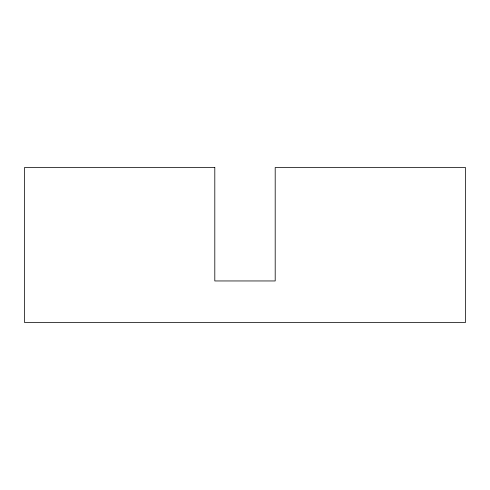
<?xml version="1.0" encoding="UTF-8"?>
<svg xmlns="http://www.w3.org/2000/svg" width="490" height="490" viewBox="0 0 490 490"><rect width="100%" height="100%" fill="white"/><g stroke="black" fill="none" stroke-linecap="round" stroke-linejoin="round"><path stroke-width="0.73" d="M214.804 167.525L24.5 167.525L24.5 322.475L465.5 322.475L465.5 167.525L275.196 167.525L275.196 280.954L214.804 280.954L214.804 167.525"/></g></svg>
